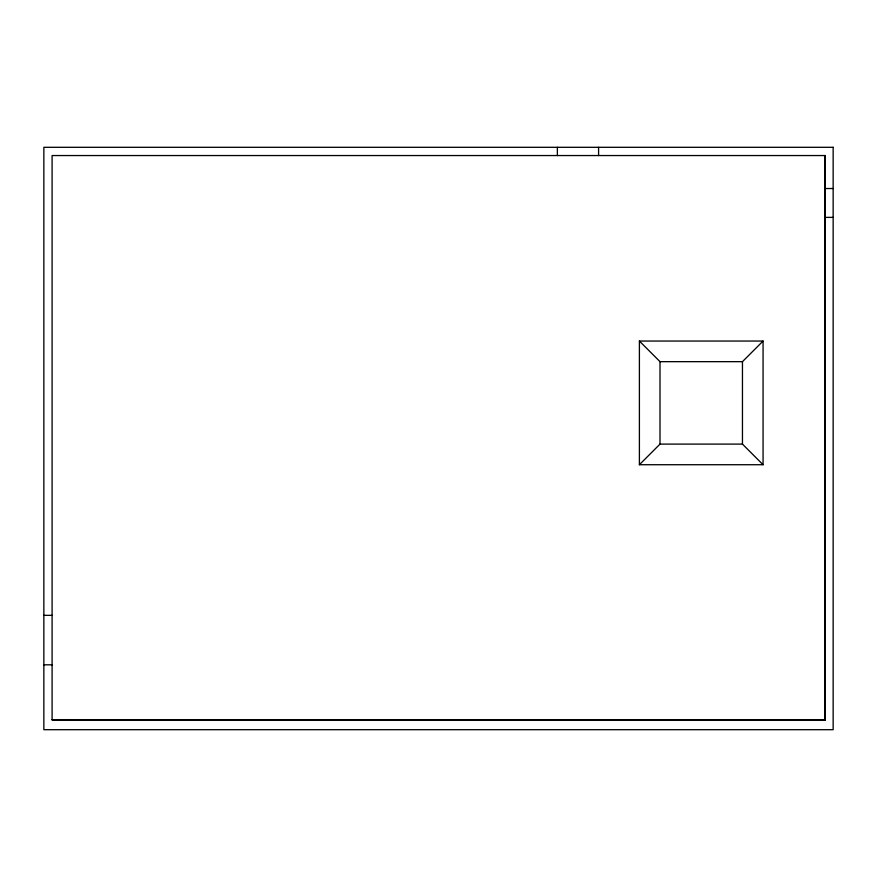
<?xml version="1.0" encoding="UTF-8"?>
<svg xmlns="http://www.w3.org/2000/svg" width="877" height="877" viewBox="0 0 877 877"><rect width="100%" height="100%" fill="white"/><g stroke="black" fill="none" stroke-linecap="round" stroke-linejoin="round"><path stroke-width="1.32" d="M639.399 464.722L660.008 444.102L742.457 444.102L763.067 464.722L763.067 341.043L639.399 341.043L639.399 464.722L763.067 464.722M639.399 341.043L660.008 361.664L742.457 361.664L763.067 341.043M825.323 188.522L833.15 188.522M825.323 217.375L833.15 217.375M43.85 615.347L52.094 615.347M43.85 664.81L52.094 664.81M52.094 719.644L825.323 720.05L825.323 155.547L52.094 155.547L52.094 720.05L825.323 720.05M824.906 155.547L824.906 719.644M742.457 361.664L742.457 444.102M660.008 361.664L660.008 444.102M598.585 147.303L598.585 155.547M557.366 147.303L557.366 155.547M833.15 147.303L43.85 147.303L43.85 729.697L833.15 729.697L833.15 147.303"/></g></svg>
